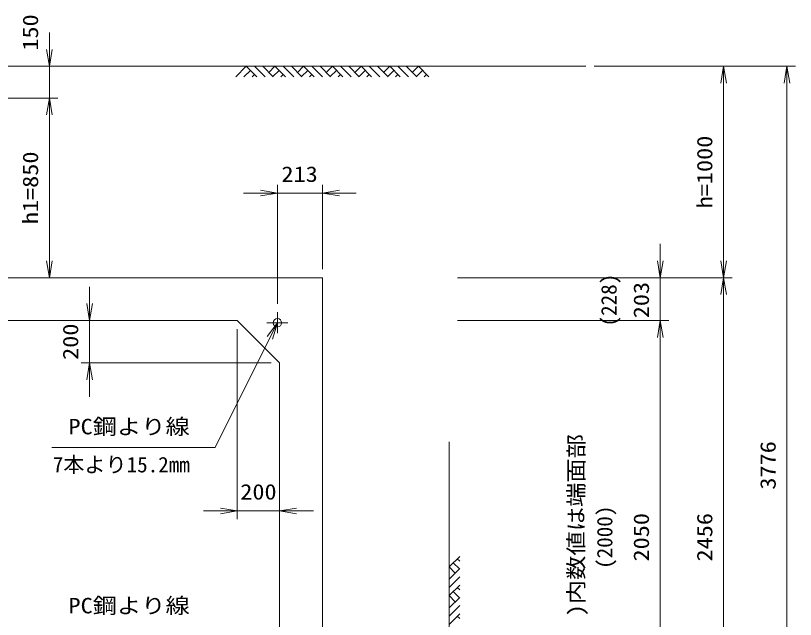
# Model space of a CAD drawing. Units: millimetres at full size. Extents: x -75200 to -41600, y 0 to 23760.
# Drawn here: x -52250 to -48557, y 7893 to 10750 of the extents above; entities that cross this region are included whole.
import ezdxf
from ezdxf.enums import TextEntityAlignment as Align

# ---------------------------------------------------------------- set-up
doc = ezdxf.new("R2010")
doc.units = ezdxf.units.MM
doc.header["$LTSCALE"] = 80.0044
doc.linetypes.add('CHAIN', pattern=[18.5, 12, -1.5, 3.5, -1.5])
for name, color, linetype, lineweight in [('0_2', 4, 'Continuous', 13), ('寸法', 6, 'Continuous', 13), ('ﾊｯﾁﾝｸﾞ', 4, 'Continuous', 9)]:
    doc.layers.add(name, color=color, linetype=linetype, lineweight=lineweight)
doc.styles.add('ＭＳ ゴシック', font='')
doc.styles.get('ＭＳ ゴシック').set_extended_font_data('MS Gothic')

# ---------------------------------------------------------------- blocks, each defined once
blk = doc.blocks.new('open_arrow')
at = {"color": 0, "linetype": 'Continuous', "lineweight": -2}
blk.add_lwpolyline([(7.5, 1.25), (0, 0), (7.5, -1.25)], dxfattribs=at)

msp = doc.modelspace()

# ---------------------------------------------------------------- linework, layer by layer
at = {"layer": '0_2'}
msp.add_line((-49550, 10510), (-55650, 10510), dxfattribs=at)
at = {"layer": '0_2', "color": 2, "linetype": 'CHAIN'}
for p, q in [((-51010, 9347), (-51010, 9247)), ((-50960, 9297), (-51060, 9297))]:
    msp.add_line(p, q, dxfattribs=at)
at = {"layer": '0_2', "color": 3}
for points in [[(-54403, 7054), (-50797, 7054), (-50797, 9510), (-54403, 9510)], [(-54000, 7257), (-51200, 7257), (-51000, 7457), (-51000, 9107), (-51200, 9307), (-54000, 9307), (-54200, 9107), (-54200, 7457)]]:
    msp.add_lwpolyline(points, close=True, dxfattribs=at)
at = {"layer": '0_2'}
msp.add_lwpolyline([(-50650, 6734), (-50197, 6734), (-50197, 8734)], dxfattribs=at)
at = {"layer": '0_2', "color": 3}
msp.add_circle((-51010, 9297), 20, dxfattribs=at)
at = {"layer": '寸法'}
for p, q in [((-52090, 10200), (-52090, 10670)), ((-53050, 10510), (-52050, 10510)), ((-49510, 10510), (-48557, 10510)), ((-49510, 10510), (-48857, 10510)), ((-48897, 9510), (-48897, 10510)), ((-48597, 10510), (-48597, 6734)), ((-53050, 10360), (-52050, 10360)), ((-53050, 10360), (-52050, 10360)), ((-52090, 9510), (-52090, 10360)), ((-51010, 9387), (-51010, 9950)), ((-50797, 9550), (-50797, 9950)), ((-50637, 9910), (-51170, 9910)), ((-49197, 9147), (-49197, 9670)), ((-53050, 9510), (-52050, 9510)), ((-50157, 9510), (-48857, 9510)), ((-50157, 9510), (-48857, 9510)), ((-50157, 9510), (-49157, 9510)), ((-48897, 9510), (-48897, 7054)), ((-51900, 9467), (-51900, 8947)), ((-51240, 9307), (-51940, 9307)), ((-50157, 9307), (-49157, 9307)), ((-50157, 9307), (-49157, 9307)), ((-49197, 9307), (-49197, 7257)), ((-51200, 9267), (-51200, 8367)), ((-51040, 9107), (-51940, 9107)), ((-51000, 9067), (-51000, 8367)), ((-50840, 8407), (-51360, 8407))]:
    msp.add_line(p, q, dxfattribs=at)
msp.add_lwpolyline([(-51010, 9297), (-51045.78, 9225.45), (-51305, 8707), (-52078.33, 8707)], dxfattribs=at)
at = {"layer": 'ﾊｯﾁﾝｸﾞ'}
for p, q in [((-51207.65, 10460), (-51157.65, 10510)), ((-51168.76, 10460), (-51138.2, 10490.56)), ((-51157.65, 10510), (-51107.65, 10460)), ((-51118.76, 10510), (-51068.76, 10460)), ((-51079.87, 10510), (-51029.87, 10460)), ((-51050.82, 10480.95), (-51021.76, 10510)), ((-51031.37, 10461.5), (-51002.32, 10490.56)), ((-51021.76, 10510), (-50971.76, 10460)), ((-50982.87, 10510), (-50932.87, 10460)), ((-50943.98, 10510), (-50893.98, 10460)), ((-50914.93, 10480.95), (-50885.88, 10510)), ((-50895.49, 10461.5), (-50866.44, 10490.56)), ((-50885.88, 10510), (-50835.88, 10460)), ((-50846.99, 10510), (-50796.99, 10460)), ((-50808.1, 10510), (-50758.1, 10460)), ((-50779.05, 10480.95), (-50750, 10510)), ((-50759.61, 10461.5), (-50730.56, 10490.56)), ((-50750, 10510), (-50700, 10460)), ((-50711.11, 10510), (-50661.11, 10460)), ((-50672.22, 10510), (-50622.22, 10460)), ((-50643.17, 10480.95), (-50614.12, 10510)), ((-50623.72, 10461.5), (-50594.67, 10490.56)), ((-50614.12, 10510), (-50564.12, 10460)), ((-50575.23, 10510), (-50525.23, 10460)), ((-50536.34, 10510), (-50486.34, 10460)), ((-50507.29, 10480.95), (-50478.24, 10510)), ((-50487.84, 10461.5), (-50458.79, 10490.56)), ((-50478.24, 10510), (-50428.24, 10460)), ((-50439.35, 10510), (-50389.35, 10460)), ((-50400.46, 10510), (-50350.46, 10460)), ((-50371.41, 10480.95), (-50342.35, 10510)), ((-50351.96, 10461.5), (-50322.91, 10490.56)), ((-50342.35, 10510), (-50292.35, 10460)), ((-51129.87, 10460), (-51118.76, 10471.11)), ((-50993.98, 10460), (-50982.87, 10471.11)), ((-50858.1, 10460), (-50846.99, 10471.11)), ((-50722.22, 10460), (-50711.11, 10471.11)), ((-50586.34, 10460), (-50575.23, 10471.11)), ((-50450.46, 10460), (-50439.35, 10471.11)), ((-50314.57, 10460), (-50303.46, 10471.11)), ((-50197, 8141.65), (-50147, 8191.65)), ((-50147, 8169.43), (-50158.11, 8180.54)), ((-50167.95, 8112.59), (-50197, 8141.65)), ((-50197, 8083.54), (-50147, 8133.54)), ((-50148.5, 8132.04), (-50177.56, 8161.09)), ((-50197, 8044.65), (-50147, 8094.65)), ((-50197, 8005.76), (-50147, 8055.76)), ((-50148.5, 7996.16), (-50177.56, 8025.21)), ((-50147, 8033.54), (-50158.11, 8044.65)), ((-50167.95, 7976.71), (-50197, 8005.76)), ((-50197, 7947.66), (-50147, 7997.66)), ((-50197, 7908.77), (-50147, 7958.77)), ((-50197, 7869.88), (-50147, 7919.88)), ((-50147, 7897.66), (-50158.11, 7908.77))]:
    msp.add_line(p, q, dxfattribs=at)

# ---------------------------------------------------------------- block references
at = {"layer": '寸法', "xscale": 10.7, "yscale": 10.7}
for p, rotation in [((-52090, 10510), 90), ((-48897, 10510), 270), ((-48597, 10510), 270), ((-52090, 10360), 270), ((-52090, 10360), 270), ((-51010, 9910), 180), ((-52090, 9510), 90), ((-49197, 9510), 90), ((-48897, 9510), 90), ((-48897, 9510), 270), ((-51900, 9307), 90), ((-49197, 9307), 270), ((-49197, 9307), 270), ((-51010, 9297), 243.4), ((-51900, 9107), 270), ((-51200, 8407), 180)]:
    msp.add_blockref('open_arrow', p, dxfattribs=dict(at, rotation=rotation))
for p in [(-50797, 9910), (-51000, 8407)]:
    msp.add_blockref('open_arrow', p, dxfattribs=at)

# ---------------------------------------------------------------- texts
at = {"layer": '寸法', "style": 'ＭＳ ゴシック', "width": 1.15}
for s, p in [('150', (-52180, 10670)), ('h=1000', (-48987, 10010)), ('h1=850', (-52180, 9935)), ('203', (-49287, 9404)), ('200', (-51990, 9207)), ('3776', (-48687, 8622)), ('2050', (-49287, 8282)), ('2456', (-48987, 8282))]:
    msp.add_text(s, height=73.31, rotation=90, dxfattribs=at).set_placement(p, align=Align.MIDDLE_CENTER)
for s, p in [('213', (-50905, 10000)), ('200', (-51100, 8497))]:
    msp.add_text(s, height=73.31, dxfattribs=at).set_placement(p, align=Align.MIDDLE_CENTER)
at = {"layer": '寸法', "color": 3, "style": 'ＭＳ ゴシック'}
for s, p in [('(228)', (-49477, 9404)), ('(2000)', (-49497, 8282))]:
    msp.add_text(s, height=73.31, rotation=90, dxfattribs=at).set_placement(p, align=Align.TOP_CENTER)
at = {"layer": '寸法', "style": 'ＭＳ ゴシック', "width": 1.15}
for p in [(-51425, 8747), (-51425, 7900)]:
    msp.add_text('PC鋼より線', height=73.31, dxfattribs=at).set_placement(p, align=Align.BOTTOM_RIGHT)
at = {"layer": '寸法', "color": 3, "style": 'ＭＳ ゴシック', "width": 1.15}
msp.add_text('( )内数値は端面部', height=73.31, rotation=90, dxfattribs=at).set_placement((-49537, 8282), align=Align.BOTTOM_CENTER)
at = {"layer": '寸法', "color": 3, "style": 'ＭＳ ゴシック'}
msp.add_text('7本より15.2mm', height=73.31, dxfattribs=at).set_placement((-51425, 8567), align=Align.BOTTOM_RIGHT)

doc.saveas('drawing.dxf')
